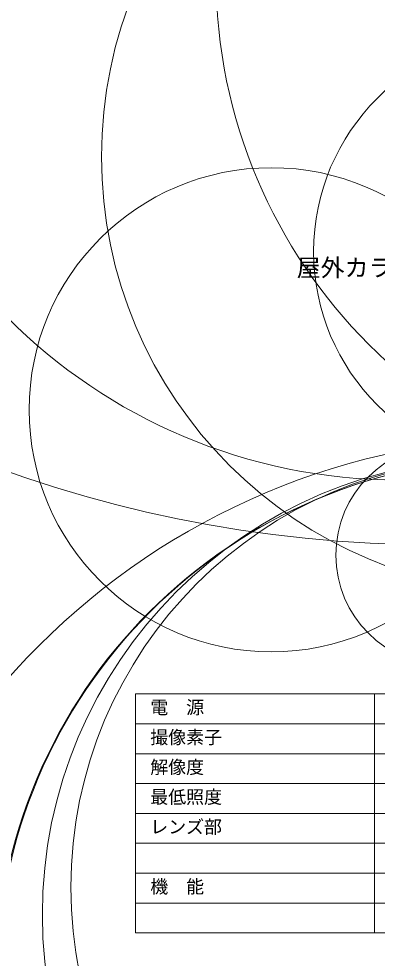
# Model space of a CAD drawing. Units: millimetres, scale not verified. Extents: x -227 to 203, y -212 to 438.
# Drawn here: x -82 to -22, y -60.7 to 96.5 of the extents above; entities that cross this region are included whole.
import ezdxf
from ezdxf.enums import TextEntityAlignment as Align

# ---------------------------------------------------------------- set-up
doc = ezdxf.new("R2010")
doc.units = ezdxf.units.MM
doc.header["$LTSCALE"] = 0.125
doc.layers.add('0-1_MOJI1', color=7, linetype='Continuous')
doc.layers.add('0-2_WAKU', color=1, linetype='Continuous', lineweight=18)
doc.layers.add('0-5_GAIKEI', color=1, linetype='Continuous', lineweight=18)
doc.styles.add('ＭＳ ゴシック', font='')
doc.styles.get('ＭＳ ゴシック').set_extended_font_data('MS Gothic')

msp = doc.modelspace()

# ---------------------------------------------------------------- linework, layer by layer
at = {"layer": '0-2_WAKU', "color": 4}
for p, q in [((62.5093, -16.5069), (-62.4907, -16.5069)), ((-62.4907, -16.5069), (-62.4907, -56.5069)), ((-22.4907, -56.5069), (-22.4907, -16.5069)), ((-62.4907, -56.5069), (62.5093, -56.5069))]:
    msp.add_line(p, q, dxfattribs=at)
at = {"layer": '0-2_WAKU'}
for p, q in [((62.5093, -21.5069), (-62.4907, -21.5069)), ((62.5093, -26.5069), (-62.4907, -26.5069)), ((62.5093, -31.5069), (-62.4907, -31.5069)), ((-62.4907, -36.5069), (62.5093, -36.5069)), ((-62.4907, -41.5069), (62.5093, -41.5069)), ((-62.4907, -46.5069), (62.5093, -46.5069)), ((-62.4907, -51.5069), (62.5093, -51.5069))]:
    msp.add_line(p, q, dxfattribs=at)
at = {"layer": '0-5_GAIKEI'}
for centre, radius in [((-12.1521, 223.1092), 214.6691), ((-18.3437, 111.9224), 92.6191), ((38.2958, 103.7138), 87.2836), ((4.9408, 73.4228), 73.0802), ((3.5922, 57.5301), 36.2572), ((-39.7511, 31.0591), 40.5155), ((5.7051, -92.6499), 119.1913), ((-10.4177, 6.7491), 18.5154), ((2.0343, -64.9203), 87.911), ((2.0171, -64.6624), 87.6451), ((-1.5711, -53.4916), 76.475), ((-1.436, -48.8664), 71.8402)]:
    msp.add_circle(centre, radius, dxfattribs=at)

# ---------------------------------------------------------------- texts
at = {"layer": '0-1_MOJI1', "style": 'ＭＳ ゴシック'}
for s, height, p in [('屋外カラーテレビカメラ', 2.933, (-35.4907, 52.4931)), ('電\u3000源', 2.199, (-59.9907, -20.5069)), ('撮像素子', 2.199, (-59.9907, -25.5069)), ('解像度', 2.199, (-59.9907, -30.5069)), ('最低照度', 2.199, (-59.9907, -35.5069)), ('レンズ部', 2.199, (-59.9907, -40.5069)), ('機\u3000能', 2.199, (-59.9907, -50.5069))]:
    msp.add_text(s, height=height, dxfattribs=at).set_placement(p, align=Align.BOTTOM_LEFT)

doc.saveas('drawing.dxf')
